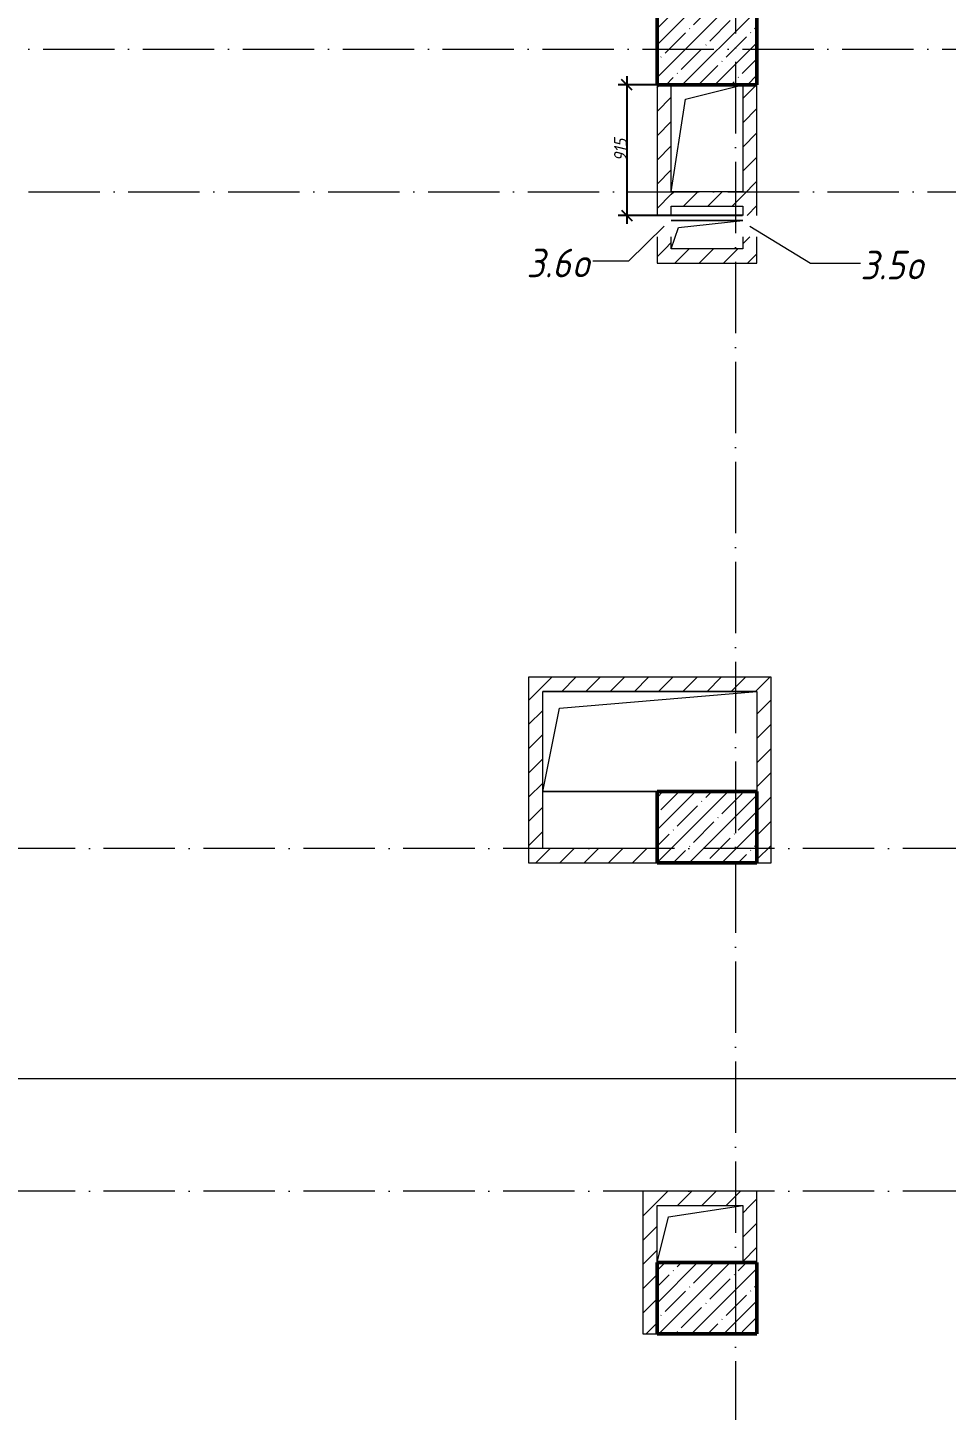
# Model space of a CAD drawing. Header units: millimetres. Extents: x -401725 to 250493, y 305116 to 802890.
# Drawn here: x 228825 to 235263, y 389588 to 399273 of the extents above; entities that cross this region are included whole.
import ezdxf

# ---------------------------------------------------------------- set-up
doc = ezdxf.new("R2010")
doc.units = ezdxf.units.MM
doc.linetypes.add('50_200_ШТРИХ_1Т_ш5_п1_п1_', pattern=[700, 500, -100, 0, -100])
for name, color, linetype, lineweight in [('A-____-____-DIMS', 7, 'Continuous', 9), ('A-FLOR-____-OTLN', 7, 'Continuous', 9), ('A-GENM-____-OTLN', 7, 'Continuous', 9), ('A-GLAZ-____-IDEN', 7, 'Continuous', 9), ('A-WALL-____-PATT-1', 7, 'Continuous', 9), ('A-WALL-FNSH-MCUT-1', 7, 'Continuous', 9), ('S-COLS-____-MCUT', 7, 'Continuous', 50), ('S-COLS-____-OTLN', 7, 'Continuous', 9), ('S-GRID-____-OTLN-1', 7, '50_200_ШТРИХ_1Т_ш5_п1_п1_', 9)]:
    doc.layers.add(name, color=color, linetype=linetype, lineweight=lineweight)
doc.layers.add('G-____-____-SYMB-1', color=9, linetype='Continuous', lineweight=9, true_color=0x808080)
doc.styles.add('ISOCPEUR_I_11', font='isocpeui.ttf', dxfattribs={"width": 0.9, "height": 200})
doc.styles.add('ISOCPEUR_I_7', font='isocpeui.ttf', dxfattribs={"width": 0.9, "height": 90})
doc.dimstyles.new('ISO-1_8_0_9К_СРЕДНИЙ_Кладочные_1', dxfattribs={"dimscale": 304.8, "dimtxt": 89.638306, "dimasz": 0.246063, "dimexe": 0.19685, "dimexo": 0, "dimgap": 0, "dimtad": 1, "dimdec": 3, "dimrnd": 0.001, "dimdsep": 46, "dimtxsty": 'ISOCPEUR_I_7', "dimblk1": 'OBLIQUE', "dimblk2": 'OBLIQUE', "dimsah": 1, "dimcen": 0.09, "dimdle": 0.19685, "dimazin": 0, "dimtfac": 1, "dimtdec": 4, "dimtix": 1, "dimtmove": 0, "dimatfit": 3, "dimfxl": 1, "dimtvp": 1, "dimtolj": 1, "dimtzin": 0, "dimarcsym": 2})
pattern_1 = [(45, (144685.44, 323542.24), (-84.85281, 84.85281), [])]

# ---------------------------------------------------------------- blocks, each defined once
blk = doc.blocks.new('BSC_Колонна _Прямоугольная - 500х700-V130-АР1_План отверстий 3 этажа в осях 1-64_Ю-ЯЯ')
at = {"layer": 'S-COLS-____-OTLN'}
h = blk.add_hatch(dxfattribs=at)
h.set_pattern_fill('FP_135', color=256, style=0, pattern_type=2)
h.set_pattern_definition([(315, (-66831.04, 88900), (114.04925, 114.04925), []), (315, (-66831.04, 88785.95), (114.04925, 114.04925), [201.613, -40.323, 3.353, -36.97])])
h.paths.add_polyline_path([(-250, -350), (250, -350), (250, 350), (-250, 350)], flags=0)
at = {"layer": 'S-COLS-____-MCUT'}
for p, q in [((250, 350), (-250, 350)), ((-250, 350), (-250, -350)), ((250, -350), (250, 350)), ((-250, -350), (250, -350))]:
    blk.add_line(p, q, dxfattribs=at)
blk = doc.blocks.new('BSC_Колонна _Прямоугольная - 500х700-V133-АР1_План отверстий 3 этажа в осях 1-64_Ю-ЯЯ')
at = {"layer": 'S-COLS-____-OTLN'}
h = blk.add_hatch(dxfattribs=at)
h.set_pattern_fill('FP_138', color=256, style=0, pattern_type=2)
h.set_pattern_definition([(315, (-70131.04, 88900), (114.04925, 114.04925), []), (315, (-70131.04, 88785.95), (114.04925, 114.04925), [201.613, -40.323, 3.353, -36.97])])
h.paths.add_polyline_path([(-250, -350), (250, -350), (250, 350), (-250, 350)], flags=0)
at = {"layer": 'S-COLS-____-MCUT'}
for p, q in [((250, 350), (-250, 350)), ((-250, 350), (-250, -350)), ((250, -350), (250, 350)), ((-250, -350), (250, -350))]:
    blk.add_line(p, q, dxfattribs=at)
blk = doc.blocks.new('BSC_Колонна _Прямоугольная - 500х700-V136-АР1_План отверстий 3 этажа в осях 1-64_Ю-ЯЯ')
at = {"layer": 'S-COLS-____-OTLN'}
h = blk.add_hatch(dxfattribs=at)
h.set_pattern_fill('FP_141', color=256, style=0, pattern_type=2)
h.set_pattern_definition([(315, (-75581.04, 88900), (114.04925, 114.04925), []), (315, (-75581.04, 88785.95), (114.04925, 114.04925), [201.613, -40.323, 3.353, -36.97])])
h.paths.add_polyline_path([(-250, -350), (250, -350), (250, 350), (-250, 350)], flags=0)
at = {"layer": 'S-COLS-____-MCUT'}
for p, q in [((250, 350), (-250, 350)), ((-250, 350), (-250, -350)), ((250, -350), (250, 350)), ((-250, -350), (250, -350))]:
    blk.add_line(p, q, dxfattribs=at)
blk = doc.blocks.new('AR_Отверстие прямоугольное _в плите_ - AR_Отверстие прямоугольное _в плите_-30552529-АР1_План отверстий 3 этажа в осях 1-64_Ю-ЯЯ')
at = {"layer": 'A-GENM-____-OTLN'}
for p, q in [((-150, 275), (250, 375)), ((-250, -375), (-150, 275))]:
    blk.add_line(p, q, dxfattribs=at)
blk = doc.blocks.new('AR_Отверстие прямоугольное _в плите_ - AR_Отверстие прямоугольное _в плите_-30552531-АР1_План отверстий 3 этажа в осях 1-64_Ю-ЯЯ')
at = {"layer": 'A-GENM-____-OTLN'}
for p, q in [((-220, 120), (300, 200)), ((-300, -200), (-220, 120))]:
    blk.add_line(p, q, dxfattribs=at)
blk = doc.blocks.new('AR_Отверстие прямоугольное _в плите_ - AR_Отверстие прямоугольное _в плите_-V192-АР1_План отверстий 3 этажа в осях 1-64_Ю-ЯЯ')
at = {"layer": 'A-GENM-____-OTLN'}
for p, q in [((250, 100), (-250, 100)), ((-200, 50), (250, 100)), ((-250, -100), (-200, 50))]:
    blk.add_line(p, q, dxfattribs=at)
blk = doc.blocks.new('AR_Отверстие прямоугольное _в плите_ - AR_Отверстие прямоугольное _в плите_-30552737-АР1_План отверстий 3 этажа в осях 1-64_Ю-ЯЯ')
at = {"layer": 'A-GENM-____-OTLN'}
for p, q in [((750, 350), (-750, 350)), ((-633.3, 233.3), (750, 350)), ((-750, -350), (-633.3, 233.3)), ((-750, -350), (50, -350))]:
    blk.add_line(p, q, dxfattribs=at)
blk = doc.blocks.new('_Oblique')
at = {"color": 0, "linetype": 'ByBlock', "lineweight": -2}
blk.add_line((-0.5, -0.5), (0.5, 0.5), dxfattribs=at)
blk = doc.blocks.new('*D9606')
at = {"layer": 'A-____-____-DIMS', "color": 0, "lineweight": -2, "transparency": 16777216}
for p, q in [((233024.1, 398933.3), (233024.1, 397898.3)), ((233835.4, 398873.3), (232964.1, 398873.3)), ((233835.4, 397958.3), (232964.1, 397958.3))]:
    blk.add_line(p, q, dxfattribs=at)
at = {"layer": 'Defpoints', "color": 0, "transparency": 16777216}
for p in [(233835.4, 398873.3), (233024.1, 397958.3), (233835.4, 397958.3)]:
    blk.add_point(p, dxfattribs=at)
at = {"layer": 'A-____-____-DIMS', "color": 0, "lineweight": -2, "transparency": 16777216, "xscale": 75, "yscale": 75, "zscale": 75}
for p, rotation in [((233024.1, 398873.3), 90), ((233024.1, 397958.3), 270)]:
    blk.add_blockref('_Oblique', p, dxfattribs=dict(at, rotation=rotation))
at = {"layer": 'A-____-____-DIMS', "color": 0, "transparency": 16777216, "insert": (232979.1, 398415.8), "char_height": 90, "width": 368.207, "attachment_point": 5, "rotation": 90, "style": 'ISOCPEUR_I_7'}
blk.add_mtext('\\A1;915', dxfattribs=at)

msp = doc.modelspace()

# ---------------------------------------------------------------- hatches: boundary and pattern name
at = {"layer": 'A-WALL-____-PATT-1'}
h = msp.add_hatch(dxfattribs=at)
h.set_pattern_fill('FP_7', color=256, style=0, pattern_type=2)
h.set_pattern_definition(pattern_1)
h.paths.add_polyline_path([(233235.4376, 397723.2863), (233335.4376, 397723.2863), (233335.4376, 397808.2863), (233235.4376, 397808.2863)], flags=0)
h.paths.add_polyline_path([(233294.1876, 397958.2863), (233335.4376, 397958.2863), (233335.4376, 398873.2863), (233235.4376, 398873.2863), (233235.4376, 397958.2863)], flags=0)
h = msp.add_hatch(dxfattribs=at)
h.set_pattern_fill('FP_7', color=256, style=0, pattern_type=2)
h.set_pattern_definition(pattern_1)
h.paths.add_polyline_path([(233835.4376, 397723.2863), (233935.4376, 397723.2863), (233935.4376, 397808.2863), (233835.4376, 397808.2863)], flags=0)
h.paths.add_polyline_path([(233835.4376, 397958.2863), (233935.4376, 397958.2863), (233935.4376, 398873.2863), (233835.4376, 398873.2863), (233835.4376, 398023.2863)], flags=0)
h = msp.add_hatch(dxfattribs=at)
h.set_pattern_fill('FP_7', color=256, style=0, pattern_type=2)
h.set_pattern_definition(pattern_1)
h.paths.add_polyline_path([(233835.4376, 398023.2863), (233835.4376, 398123.2863), (233335.4376, 398123.2863), (233335.4376, 398023.2863)], flags=0)
h = msp.add_hatch(dxfattribs=at)
h.set_pattern_fill('FP_7', color=256, style=0, pattern_type=2)
h.set_pattern_definition(pattern_1)
h.paths.add_polyline_path([(233935.4376, 397623.2863), (233935.4376, 397723.2863), (233235.4376, 397723.2863), (233235.4376, 397623.2863)], flags=0)
h = msp.add_hatch(dxfattribs=at)
h.set_pattern_fill('FP_7', color=256, style=0, pattern_type=2)
h.set_pattern_definition(pattern_1)
h.paths.add_polyline_path([(232335.4376, 393423.2863), (232435.4376, 393423.2863), (232435.4376, 394723.2863), (232335.4376, 394723.2863)], flags=0)
h = msp.add_hatch(dxfattribs=at)
h.set_pattern_fill('FP_7', color=256, style=0, pattern_type=2)
h.set_pattern_definition(pattern_1)
h.paths.add_polyline_path([(233935.4376, 394623.2863), (234035.4376, 394623.2863), (234035.4376, 394723.2863), (232435.4376, 394723.2863), (232435.4376, 394623.2863), (233044.626, 394623.2863)], flags=0)
h = msp.add_hatch(dxfattribs=at)
h.set_pattern_fill('FP_7', color=256, style=0, pattern_type=2)
h.set_pattern_definition(pattern_1)
h.paths.add_polyline_path([(234035.4376, 393423.2863), (234035.4376, 394623.2863), (233935.4376, 394623.2863), (233935.4376, 393423.2863)], flags=0)
h = msp.add_hatch(dxfattribs=at)
h.set_pattern_fill('FP_7', color=256, style=0, pattern_type=2)
h.set_pattern_definition(pattern_1)
h.paths.add_polyline_path([(233235.4376, 393423.2863), (233235.4376, 393523.2863), (232435.4376, 393523.2863), (232435.4376, 393423.2863), (233044.626, 393423.2863)], flags=0)
h = msp.add_hatch(dxfattribs=at)
h.set_pattern_fill('FP_7', color=256, style=0, pattern_type=2)
h.set_pattern_definition(pattern_1)
h.paths.add_polyline_path([(233835.4376, 391023.2863), (233935.4376, 391023.2863), (233935.4376, 391123.2863), (233135.4376, 391123.2863), (233135.4376, 391023.2863), (233235.4376, 391023.2863)], flags=0)
h = msp.add_hatch(dxfattribs=at)
h.set_pattern_fill('FP_7', color=256, style=0, pattern_type=2)
h.set_pattern_definition(pattern_1)
h.paths.add_polyline_path([(233235.4376, 390123.2863), (233235.4376, 391023.2863), (233135.4376, 391023.2863), (233135.4376, 390123.2863)], flags=0)
h = msp.add_hatch(dxfattribs=at)
h.set_pattern_fill('FP_7', color=256, style=0, pattern_type=2)
h.set_pattern_definition(pattern_1)
h.paths.add_polyline_path([(233935.4376, 390623.2863), (233935.4376, 391023.2863), (233835.4376, 391023.2863), (233835.4376, 390623.2863)], flags=0)

# ---------------------------------------------------------------- linework, layer by layer
at = {"layer": 'A-FLOR-____-OTLN'}
for p, q in [((233335.4376, 397923.2863), (233835.4376, 397923.2863)), ((232435.4376, 394622.9388), (233935.4376, 394622.9388)), ((233235.4376, 393922.9388), (232435.4376, 393922.9388))]:
    msp.add_line(p, q, dxfattribs=at)
at = {"layer": 'A-GLAZ-____-IDEN'}
for p, q in [((233285.4376, 397883.2863), (233035.5271, 397637.2259)), ((233885.4376, 397883.2863), (234310.752, 397622.5317)), ((233035.5271, 397637.2259), (232784.9315, 397637.2259)), ((234310.752, 397622.5317), (234661.0277, 397622.5317))]:
    msp.add_line(p, q, dxfattribs=at)
at = {"layer": 'A-WALL-FNSH-MCUT-1'}
for p, q in [((233235.4376, 398873.2863), (233235.4376, 397958.2863)), ((233335.4376, 398123.2863), (233335.4376, 398873.2863)), ((233835.4376, 398873.2863), (233835.4376, 398123.2863)), ((233935.4376, 397958.2863), (233935.4376, 398873.2863)), ((233835.4376, 398123.2863), (233335.4376, 398123.2863)), ((233335.4376, 397958.2863), (233335.4376, 398023.2863)), ((233335.4376, 398023.2863), (233835.4376, 398023.2863)), ((233835.4376, 398023.2863), (233835.4376, 397958.2863)), ((233235.4376, 397808.2863), (233235.4376, 397623.2863)), ((233335.4376, 397723.2863), (233335.4376, 397808.2863)), ((233835.4376, 397808.2863), (233835.4376, 397723.2863)), ((233935.4376, 397623.2863), (233935.4376, 397808.2863)), ((233835.4376, 397723.2863), (233335.4376, 397723.2863)), ((233235.4376, 397623.2863), (233935.4376, 397623.2863)), ((232335.4376, 394723.2863), (232335.4376, 393423.2863)), ((234035.4376, 394723.2863), (232335.4376, 394723.2863)), ((234035.4376, 393423.2863), (234035.4376, 394723.2863)), ((232435.4376, 393523.2863), (232435.4376, 394623.2863)), ((232435.4376, 394623.2863), (233935.4376, 394623.2863)), ((233935.4376, 394623.2863), (233935.4376, 393923.2863)), ((233235.4376, 393523.2863), (232435.4376, 393523.2863)), ((232335.4376, 393423.2863), (233235.4376, 393423.2863)), ((233935.4376, 393423.2863), (234035.4376, 393423.2863)), ((233935.4376, 391123.2863), (233135.4376, 391123.2863)), ((233135.4376, 391123.2863), (233135.4376, 390123.2863)), ((233935.4376, 390623.2863), (233935.4376, 391123.2863)), ((233235.4376, 391023.2863), (233835.4376, 391023.2863)), ((233235.4376, 390623.2863), (233235.4376, 391023.2863)), ((233835.4376, 391023.2863), (233835.4376, 390623.2863)), ((233135.4376, 390123.2863), (233235.4376, 390123.2863))]:
    msp.add_line(p, q, dxfattribs=at)
at = {"layer": 'G-____-____-SYMB-1'}
msp.add_line((139874.9012, 391913.2863), (249355.6286, 391913.2863), dxfattribs=at)
at = {"layer": 'S-GRID-____-OTLN-1'}
for p, q in [((233785.4376, 414435.0957), (233785.4376, 363523.2863)), ((193927.4553, 399123.2863), (248759.8442, 399123.2863)), ((179122.8836, 398123.2863), (248759.8442, 398123.2863)), ((248759.8442, 393523.2863), (193927.4553, 393523.2863)), ((248759.8442, 391123.2863), (140016.6674, 391123.2863))]:
    msp.add_line(p, q, dxfattribs=at)

# ---------------------------------------------------------------- block references
at = {"layer": 'A-GENM-____-OTLN'}
for name, p in [('AR_Отверстие прямоугольное _в плите_ - AR_Отверстие прямоугольное _в плите_-30552529-АР1_План отверстий 3 этажа в осях 1-64_Ю-ЯЯ', (233585.4376, 398498.2863)), ('AR_Отверстие прямоугольное _в плите_ - AR_Отверстие прямоугольное _в плите_-V192-АР1_План отверстий 3 этажа в осях 1-64_Ю-ЯЯ', (233585.4376, 397823.2863)), ('AR_Отверстие прямоугольное _в плите_ - AR_Отверстие прямоугольное _в плите_-30552737-АР1_План отверстий 3 этажа в осях 1-64_Ю-ЯЯ', (233185.4376, 394272.9388)), ('AR_Отверстие прямоугольное _в плите_ - AR_Отверстие прямоугольное _в плите_-30552531-АР1_План отверстий 3 этажа в осях 1-64_Ю-ЯЯ', (233535.4376, 390823.2863))]:
    msp.add_blockref(name, p, dxfattribs=at)
at = {"layer": 'S-COLS-____-OTLN', "rotation": 89.9999999999999}
for name, p in [('BSC_Колонна _Прямоугольная - 500х700-V136-АР1_План отверстий 3 этажа в осях 1-64_Ю-ЯЯ', (233585.4376, 399123.2863)), ('BSC_Колонна _Прямоугольная - 500х700-V133-АР1_План отверстий 3 этажа в осях 1-64_Ю-ЯЯ', (233585.4376, 393673.2863)), ('BSC_Колонна _Прямоугольная - 500х700-V130-АР1_План отверстий 3 этажа в осях 1-64_Ю-ЯЯ', (233585.4376, 390373.2863))]:
    msp.add_blockref(name, p, dxfattribs=at)

# ---------------------------------------------------------------- texts
at = {"layer": 'A-GLAZ-____-IDEN', "char_height": 200, "attachment_point": 1, "style": 'ISOCPEUR_I_11'}
for s, insert, width in [('3.6', (232320.8821, 397724.8405), 389.620125), ('3.5', (234661.0277, 397710.1463), 389.620125), ('\\fISOCPEUR|b0|i1|c204|p34|;\\W.9;о', (232642.3509, 397724.8405), 158.734125), ('\\fISOCPEUR|b0|i1|c204|p34|;\\W.9;о', (234982.4964, 397710.1463), 158.734125)]:
    msp.add_mtext(s, dxfattribs=dict(at, insert=insert, width=width))

# ---------------------------------------------------------------- dimensions: what is measured, and where the dimension line sits
at = {"layer": 'A-____-____-DIMS'}
dim = msp.add_linear_dim(base=(233024.1062, 397958.2863), p1=(233835.4376, 398873.2863), p2=(233835.4376, 397958.2863), angle=90, dimstyle='ISO-1_8_0_9К_СРЕДНИЙ_Кладочные_1', override={"dimpost": '<>', "dimfxl": 915}, dxfattribs=at)
dim.commit()
dim.dimension.update_dxf_attribs({"geometry": '*D9606', "text_midpoint": (232979.1062, 398415.7863)})

doc.saveas('drawing.dxf')
